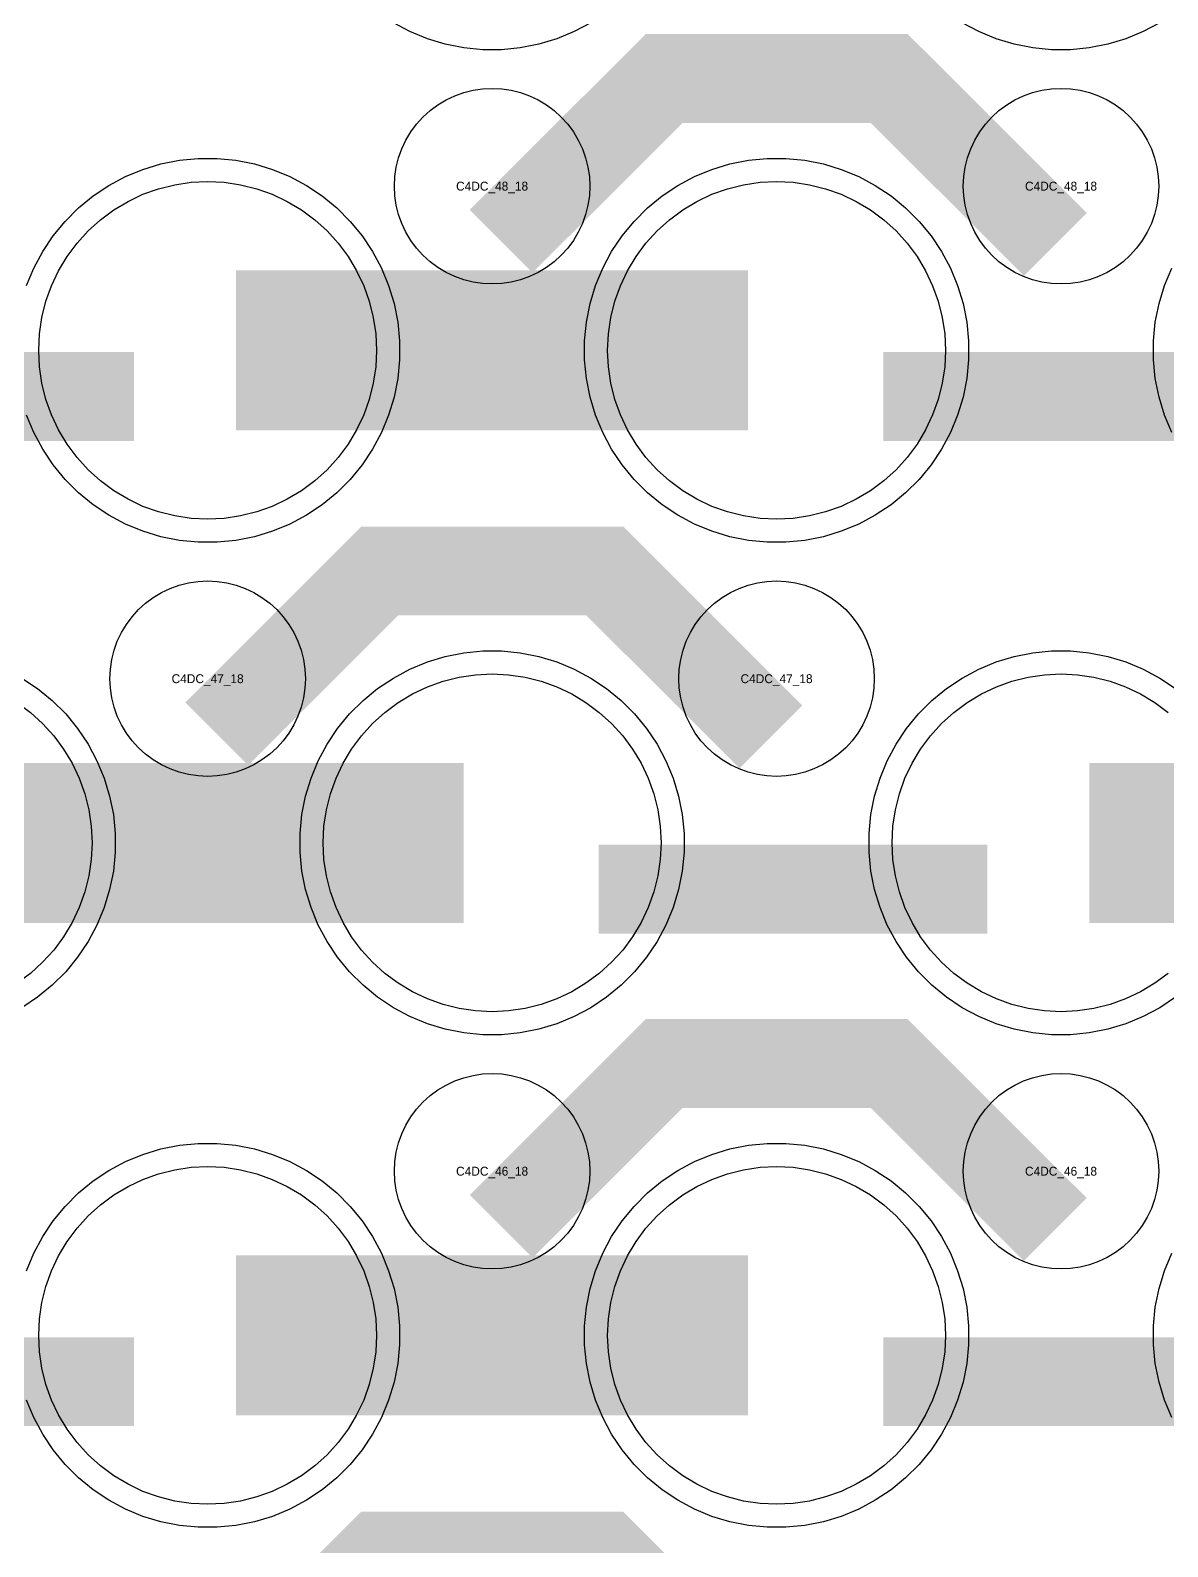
# Model space of a CAD drawing. Extents: x -11880 to 11880, y -14992 to 14992.
# Drawn here: x -6289.9 to -5970, y -8525.1 to -8098.5 of the extents above; entities that cross this region are included whole.
import ezdxf
from ezdxf.enums import TextEntityAlignment as Align

# ---------------------------------------------------------------- set-up
doc = ezdxf.new("R2010")
doc.units = 0
doc.header["$MEASUREMENT"] = 0
for name, color, linetype in [('GDS_775_DT_237', 138, 'CONTINUOUS'), ('RDL1_FS', 34, 'CONTINUOUS'), ('RDL_BS', 160, 'CONTINUOUS')]:
    doc.layers.add(name, color=color, linetype=linetype)

msp = doc.modelspace()

# ---------------------------------------------------------------- linework, layer by layer
at = {"layer": 'RDL1_FS', "color": 240, "true_color": 0xed1f24}
for points in [[(-6240, -8235.999), (-6244.657, -8235.77), (-6249.268, -8235.086), (-6253.791, -8233.954), (-6258.181, -8232.382), (-6262.395, -8230.39), (-6266.395, -8227.992), (-6270.14, -8225.214), (-6273.594, -8222.084), (-6276.724, -8218.63), (-6279.502, -8214.885), (-6281.9, -8210.885), (-6283.892, -8206.671), (-6285.464, -8202.281), (-6286.596, -8197.758), (-6287.28, -8193.147), (-6287.509, -8188.49), (-6287.28, -8183.833), (-6286.596, -8179.222), (-6285.464, -8174.699), (-6283.892, -8170.309), (-6281.9, -8166.095), (-6279.502, -8162.095), (-6276.724, -8158.35), (-6273.594, -8154.896), (-6270.14, -8151.766), (-6266.395, -8148.988), (-6262.395, -8146.59), (-6258.181, -8144.598), (-6253.791, -8143.026), (-6249.268, -8141.894), (-6244.657, -8141.21), (-6240, -8140.981), (-6235.343, -8141.21), (-6230.732, -8141.894), (-6226.209, -8143.026), (-6221.819, -8144.598), (-6217.605, -8146.59), (-6213.605, -8148.988), (-6209.86, -8151.766), (-6206.406, -8154.896), (-6203.276, -8158.35), (-6200.498, -8162.095), (-6198.1, -8166.095), (-6196.108, -8170.309), (-6194.536, -8174.699), (-6193.404, -8179.222), (-6192.72, -8183.833), (-6192.491, -8188.49), (-6192.72, -8193.147), (-6193.404, -8197.758), (-6194.536, -8202.281), (-6196.108, -8206.671), (-6198.1, -8210.885), (-6200.498, -8214.885), (-6203.276, -8218.63), (-6206.406, -8222.084), (-6209.86, -8225.214), (-6213.605, -8227.992), (-6217.605, -8230.39), (-6221.819, -8232.382), (-6226.209, -8233.954), (-6230.732, -8235.086), (-6235.343, -8235.77)], [(-6080, -8235.999), (-6084.657, -8235.77), (-6089.268, -8235.086), (-6093.791, -8233.954), (-6098.181, -8232.382), (-6102.395, -8230.39), (-6106.395, -8227.992), (-6110.14, -8225.214), (-6113.594, -8222.084), (-6116.724, -8218.63), (-6119.502, -8214.885), (-6121.9, -8210.885), (-6123.892, -8206.671), (-6125.464, -8202.281), (-6126.596, -8197.758), (-6127.28, -8193.147), (-6127.509, -8188.49), (-6127.28, -8183.833), (-6126.596, -8179.222), (-6125.464, -8174.699), (-6123.892, -8170.309), (-6121.9, -8166.095), (-6119.502, -8162.095), (-6116.724, -8158.35), (-6113.594, -8154.896), (-6110.14, -8151.766), (-6106.395, -8148.988), (-6102.395, -8146.59), (-6098.181, -8144.598), (-6093.791, -8143.026), (-6089.268, -8141.894), (-6084.657, -8141.21), (-6080, -8140.981), (-6075.343, -8141.21), (-6070.732, -8141.894), (-6066.209, -8143.026), (-6061.819, -8144.598), (-6057.605, -8146.59), (-6053.605, -8148.988), (-6049.86, -8151.766), (-6046.406, -8154.896), (-6043.276, -8158.35), (-6040.498, -8162.095), (-6038.1, -8166.095), (-6036.108, -8170.309), (-6034.536, -8174.699), (-6033.404, -8179.222), (-6032.72, -8183.833), (-6032.491, -8188.49), (-6032.72, -8193.147), (-6033.404, -8197.758), (-6034.536, -8202.281), (-6036.108, -8206.671), (-6038.1, -8210.885), (-6040.498, -8214.885), (-6043.276, -8218.63), (-6046.406, -8222.084), (-6049.86, -8225.214), (-6053.605, -8227.992), (-6057.605, -8230.39), (-6061.819, -8232.382), (-6066.209, -8233.954), (-6070.732, -8235.086), (-6075.343, -8235.77)], [(-6160, -8374.564), (-6164.657, -8374.335), (-6169.268, -8373.651), (-6173.791, -8372.519), (-6178.181, -8370.947), (-6182.395, -8368.955), (-6186.395, -8366.557), (-6190.14, -8363.779), (-6193.594, -8360.649), (-6196.724, -8357.195), (-6199.502, -8353.45), (-6201.9, -8349.45), (-6203.892, -8345.236), (-6205.464, -8340.846), (-6206.596, -8336.323), (-6207.28, -8331.712), (-6207.509, -8327.055), (-6207.28, -8322.398), (-6206.596, -8317.787), (-6205.464, -8313.264), (-6203.892, -8308.874), (-6201.9, -8304.66), (-6199.502, -8300.66), (-6196.724, -8296.915), (-6193.594, -8293.461), (-6190.14, -8290.331), (-6186.395, -8287.553), (-6182.395, -8285.155), (-6178.181, -8283.163), (-6173.791, -8281.591), (-6169.268, -8280.459), (-6164.657, -8279.775), (-6160, -8279.546), (-6155.343, -8279.775), (-6150.732, -8280.459), (-6146.209, -8281.591), (-6141.819, -8283.163), (-6137.605, -8285.155), (-6133.605, -8287.553), (-6129.86, -8290.331), (-6126.406, -8293.461), (-6123.276, -8296.915), (-6120.498, -8300.66), (-6118.1, -8304.66), (-6116.108, -8308.874), (-6114.536, -8313.264), (-6113.404, -8317.787), (-6112.72, -8322.398), (-6112.491, -8327.055), (-6112.72, -8331.712), (-6113.404, -8336.323), (-6114.536, -8340.846), (-6116.108, -8345.236), (-6118.1, -8349.45), (-6120.498, -8353.45), (-6123.276, -8357.195), (-6126.406, -8360.649), (-6129.86, -8363.779), (-6133.605, -8366.557), (-6137.605, -8368.955), (-6141.819, -8370.947), (-6146.209, -8372.519), (-6150.732, -8373.651), (-6155.343, -8374.335)]]:
    msp.add_lwpolyline(points, close=True, dxfattribs=at)
for points in [[(-6231.998, -8188.49, 45, 45, 0), (-6159.998, -8188.49, 45, 45, 0)], [(-6159.998, -8188.49, 45, 45, 0), (-6087.998, -8188.49, 45, 45, 0)], [(-6311.998, -8327.055, 45, 45, 0), (-6239.998, -8327.055, 45, 45, 0)], [(-6239.998, -8327.055, 45, 45, 0), (-6167.998, -8327.055, 45, 45, 0)], [(-5991.998, -8327.055, 45, 45, 0), (-5919.998, -8327.055, 45, 45, 0)]]:
    msp.add_lwpolyline(points, format="xyseb", dxfattribs=at)
for points in [[(-5969.86, -8363.779), (-5973.605, -8366.557), (-5977.605, -8368.955), (-5981.819, -8370.947), (-5986.209, -8372.519), (-5990.732, -8373.651), (-5995.343, -8374.335), (-6000, -8374.564), (-6004.657, -8374.335), (-6009.268, -8373.651), (-6013.791, -8372.519), (-6018.181, -8370.947), (-6022.395, -8368.955), (-6026.395, -8366.557), (-6030.14, -8363.779), (-6033.594, -8360.649), (-6036.724, -8357.195), (-6039.502, -8353.45), (-6041.9, -8349.45), (-6043.892, -8345.236), (-6045.464, -8340.846), (-6046.596, -8336.323), (-6047.28, -8331.712), (-6047.509, -8327.055), (-6047.28, -8322.398), (-6046.596, -8317.787), (-6045.464, -8313.264), (-6043.892, -8308.874), (-6041.9, -8304.66), (-6039.502, -8300.66), (-6036.724, -8296.915), (-6033.594, -8293.461), (-6030.14, -8290.331), (-6026.395, -8287.553), (-6022.395, -8285.155), (-6018.181, -8283.163), (-6013.791, -8281.591), (-6009.268, -8280.459), (-6004.657, -8279.775), (-6000, -8279.546), (-5995.343, -8279.775), (-5990.732, -8280.459), (-5986.209, -8281.591), (-5981.819, -8283.163), (-5977.605, -8285.155), (-5973.605, -8287.553), (-5969.86, -8290.331)], [(-6293.605, -8287.553), (-6289.86, -8290.331), (-6286.406, -8293.461), (-6283.276, -8296.915), (-6280.498, -8300.66), (-6278.1, -8304.66), (-6276.108, -8308.874), (-6274.536, -8313.264), (-6273.404, -8317.787), (-6272.72, -8322.398), (-6272.491, -8327.055), (-6272.72, -8331.712), (-6273.404, -8336.323), (-6274.536, -8340.846), (-6276.108, -8345.236), (-6278.1, -8349.45), (-6280.498, -8353.45), (-6283.276, -8357.195), (-6286.406, -8360.649), (-6289.86, -8363.779), (-6293.605, -8366.557)]]:
    msp.add_lwpolyline(points, dxfattribs=at)
at = {"layer": 'RDL1_FS'}
for points in [[(-6240, -8513.124), (-6244.657, -8512.895), (-6249.268, -8512.211), (-6253.791, -8511.079), (-6258.181, -8509.507), (-6262.395, -8507.515), (-6266.395, -8505.117), (-6270.14, -8502.339), (-6273.594, -8499.209), (-6276.724, -8495.755), (-6279.502, -8492.01), (-6281.9, -8488.01), (-6283.892, -8483.796), (-6285.464, -8479.406), (-6286.596, -8474.883), (-6287.28, -8470.272), (-6287.509, -8465.615), (-6287.28, -8460.958), (-6286.596, -8456.347), (-6285.464, -8451.824), (-6283.892, -8447.434), (-6281.9, -8443.22), (-6279.502, -8439.22), (-6276.724, -8435.475), (-6273.594, -8432.021), (-6270.14, -8428.891), (-6266.395, -8426.113), (-6262.395, -8423.715), (-6258.181, -8421.723), (-6253.791, -8420.151), (-6249.268, -8419.019), (-6244.657, -8418.335), (-6240, -8418.106), (-6235.343, -8418.335), (-6230.732, -8419.019), (-6226.209, -8420.151), (-6221.819, -8421.723), (-6217.605, -8423.715), (-6213.605, -8426.113), (-6209.86, -8428.891), (-6206.406, -8432.021), (-6203.276, -8435.475), (-6200.498, -8439.22), (-6198.1, -8443.22), (-6196.108, -8447.434), (-6194.536, -8451.824), (-6193.404, -8456.347), (-6192.72, -8460.958), (-6192.491, -8465.615), (-6192.72, -8470.272), (-6193.404, -8474.883), (-6194.536, -8479.406), (-6196.108, -8483.796), (-6198.1, -8488.01), (-6200.498, -8492.01), (-6203.276, -8495.755), (-6206.406, -8499.209), (-6209.86, -8502.339), (-6213.605, -8505.117), (-6217.605, -8507.515), (-6221.819, -8509.507), (-6226.209, -8511.079), (-6230.732, -8512.211), (-6235.343, -8512.895)], [(-6080, -8513.124), (-6084.657, -8512.895), (-6089.268, -8512.211), (-6093.791, -8511.079), (-6098.181, -8509.507), (-6102.395, -8507.515), (-6106.395, -8505.117), (-6110.14, -8502.339), (-6113.594, -8499.209), (-6116.724, -8495.755), (-6119.502, -8492.01), (-6121.9, -8488.01), (-6123.892, -8483.796), (-6125.464, -8479.406), (-6126.596, -8474.883), (-6127.28, -8470.272), (-6127.509, -8465.615), (-6127.28, -8460.958), (-6126.596, -8456.347), (-6125.464, -8451.824), (-6123.892, -8447.434), (-6121.9, -8443.22), (-6119.502, -8439.22), (-6116.724, -8435.475), (-6113.594, -8432.021), (-6110.14, -8428.891), (-6106.395, -8426.113), (-6102.395, -8423.715), (-6098.181, -8421.723), (-6093.791, -8420.151), (-6089.268, -8419.019), (-6084.657, -8418.335), (-6080, -8418.106), (-6075.343, -8418.335), (-6070.732, -8419.019), (-6066.209, -8420.151), (-6061.819, -8421.723), (-6057.605, -8423.715), (-6053.605, -8426.113), (-6049.86, -8428.891), (-6046.406, -8432.021), (-6043.276, -8435.475), (-6040.498, -8439.22), (-6038.1, -8443.22), (-6036.108, -8447.434), (-6034.536, -8451.824), (-6033.404, -8456.347), (-6032.72, -8460.958), (-6032.491, -8465.615), (-6032.72, -8470.272), (-6033.404, -8474.883), (-6034.536, -8479.406), (-6036.108, -8483.796), (-6038.1, -8488.01), (-6040.498, -8492.01), (-6043.276, -8495.755), (-6046.406, -8499.209), (-6049.86, -8502.339), (-6053.605, -8505.117), (-6057.605, -8507.515), (-6061.819, -8509.507), (-6066.209, -8511.079), (-6070.732, -8512.211), (-6075.343, -8512.895)]]:
    msp.add_lwpolyline(points, close=True, dxfattribs=at)
for points in [[(-6231.998, -8465.615, 45, 45, 0), (-6159.998, -8465.615, 45, 45, 0)], [(-6159.998, -8465.615, 45, 45, 0), (-6087.998, -8465.615, 45, 45, 0)]]:
    msp.add_lwpolyline(points, format="xyseb", dxfattribs=at)
at = {"layer": 'RDL_BS'}
for points in [[(-6132.223, -8096.308), (-6136.885, -8098.8), (-6141.795, -8100.831), (-6146.835, -8102.362), (-6152.062, -8103.408), (-6157.356, -8103.925), (-6162.644, -8103.925), (-6167.938, -8103.408), (-6173.165, -8102.362), (-6178.205, -8100.831), (-6183.115, -8098.8), (-6187.777, -8096.308)], [(-5972.223, -8096.308), (-5976.885, -8098.8), (-5981.795, -8100.831), (-5986.835, -8102.362), (-5992.062, -8103.408), (-5997.356, -8103.925), (-6002.644, -8103.925), (-6007.938, -8103.408), (-6013.165, -8102.362), (-6018.205, -8100.831), (-6023.115, -8098.8), (-6027.777, -8096.308)], [(-6290.906, -8447.41), (-6288.875, -8442.5), (-6286.383, -8437.838), (-6283.436, -8433.424), (-6280.074, -8429.323), (-6276.292, -8425.541), (-6272.191, -8422.179), (-6267.777, -8419.232), (-6263.115, -8416.74), (-6258.205, -8414.709), (-6253.165, -8413.178), (-6247.938, -8412.132), (-6242.644, -8411.615), (-6237.356, -8411.615), (-6232.062, -8412.132), (-6226.835, -8413.178), (-6221.795, -8414.709), (-6216.885, -8416.74), (-6212.223, -8419.232), (-6207.809, -8422.179), (-6203.708, -8425.541), (-6199.926, -8429.323), (-6196.564, -8433.424), (-6193.617, -8437.838), (-6191.125, -8442.5), (-6189.094, -8447.41), (-6187.563, -8452.45), (-6186.517, -8457.677), (-6186, -8462.971), (-6186, -8468.259), (-6186.517, -8473.553), (-6187.563, -8478.78), (-6189.094, -8483.82), (-6191.125, -8488.73), (-6193.617, -8493.392), (-6196.564, -8497.806), (-6199.926, -8501.907), (-6203.708, -8505.689), (-6207.809, -8509.051), (-6212.223, -8511.998), (-6216.885, -8514.49), (-6221.795, -8516.521), (-6226.835, -8518.052), (-6232.062, -8519.098), (-6237.356, -8519.615), (-6242.644, -8519.615), (-6247.938, -8519.098), (-6253.165, -8518.052), (-6258.205, -8516.521), (-6263.115, -8514.49), (-6267.777, -8511.998), (-6272.191, -8509.051), (-6276.292, -8505.689), (-6280.074, -8501.907), (-6283.436, -8497.806), (-6286.383, -8493.392), (-6288.875, -8488.73), (-6290.906, -8483.82)], [(-5968.875, -8488.73), (-5970.906, -8483.82), (-5972.437, -8478.78), (-5973.483, -8473.553), (-5974, -8468.259), (-5974, -8462.971), (-5973.483, -8457.677), (-5972.437, -8452.45), (-5970.906, -8447.41), (-5968.875, -8442.5)]]:
    msp.add_lwpolyline(points, dxfattribs=at)
for points in [[(-6157.438, -8157.804, 25, 25, 0), (-6111.623, -8111.989, 25, 25, 0), (-6078.07, -8111.989, 25, 25, 0)], [(-6001.599, -8158.703, 25, 25, 0), (-6048.313, -8111.989, 25, 25, 0), (-6078.071, -8111.989, 25, 25, 0)], [(-6237.438, -8296.369, 25, 25, 0), (-6191.623, -8250.554, 25, 25, 0), (-6158.07, -8250.554, 25, 25, 0)], [(-6081.599, -8297.268, 25, 25, 0), (-6128.313, -8250.554, 25, 25, 0), (-6158.071, -8250.554, 25, 25, 0)], [(-6157.438, -8434.929, 25, 25, 0), (-6111.623, -8389.114, 25, 25, 0), (-6078.07, -8389.114, 25, 25, 0)], [(-6001.599, -8435.828, 25, 25, 0), (-6048.313, -8389.114, 25, 25, 0), (-6078.071, -8389.114, 25, 25, 0)], [(-6369.984, -8478.628, 25, 25, 0), (-6260.719, -8478.628, 25, 25, 0)], [(-6049.984, -8478.628, 25, 25, 0), (-5940.719, -8478.628, 25, 25, 0)], [(-6237.438, -8573.494, 25, 25, 0), (-6191.623, -8527.679, 25, 25, 0), (-6158.07, -8527.679, 25, 25, 0)], [(-6081.599, -8574.393, 25, 25, 0), (-6128.313, -8527.679, 25, 25, 0), (-6158.071, -8527.679, 25, 25, 0)]]:
    msp.add_lwpolyline(points, format="xyseb", dxfattribs=at)
for points in [[(-6160, -8169.796), (-6162.693, -8169.664), (-6165.365, -8169.268), (-6167.984, -8168.611), (-6170.519, -8167.704), (-6172.956, -8166.552), (-6175.28, -8165.159), (-6177.443, -8163.556), (-6179.442, -8161.744), (-6181.254, -8159.745), (-6182.857, -8157.582), (-6184.25, -8155.258), (-6185.402, -8152.821), (-6186.309, -8150.286), (-6186.966, -8147.667), (-6187.362, -8144.995), (-6187.494, -8142.302), (-6187.362, -8139.609), (-6186.966, -8136.937), (-6186.309, -8134.318), (-6185.402, -8131.783), (-6184.25, -8129.346), (-6182.857, -8127.022), (-6181.254, -8124.859), (-6179.442, -8122.86), (-6177.443, -8121.048), (-6175.28, -8119.445), (-6172.956, -8118.052), (-6170.519, -8116.9), (-6167.984, -8115.993), (-6165.365, -8115.336), (-6162.693, -8114.94), (-6160, -8114.808), (-6157.307, -8114.94), (-6154.635, -8115.336), (-6152.016, -8115.993), (-6149.481, -8116.9), (-6147.044, -8118.052), (-6144.72, -8119.445), (-6142.557, -8121.048), (-6140.558, -8122.86), (-6138.746, -8124.859), (-6137.143, -8127.022), (-6135.75, -8129.346), (-6134.598, -8131.783), (-6133.691, -8134.318), (-6133.034, -8136.937), (-6132.638, -8139.609), (-6132.506, -8142.302), (-6132.638, -8144.995), (-6133.034, -8147.667), (-6133.691, -8150.286), (-6134.598, -8152.821), (-6135.75, -8155.258), (-6137.143, -8157.582), (-6138.746, -8159.745), (-6140.558, -8161.744), (-6142.557, -8163.556), (-6144.72, -8165.159), (-6147.044, -8166.552), (-6149.481, -8167.704), (-6152.016, -8168.611), (-6154.635, -8169.268), (-6157.307, -8169.664)], [(-6000, -8169.796), (-6002.693, -8169.664), (-6005.365, -8169.268), (-6007.984, -8168.611), (-6010.519, -8167.704), (-6012.956, -8166.552), (-6015.28, -8165.159), (-6017.443, -8163.556), (-6019.442, -8161.744), (-6021.254, -8159.745), (-6022.857, -8157.582), (-6024.25, -8155.258), (-6025.402, -8152.821), (-6026.309, -8150.286), (-6026.966, -8147.667), (-6027.362, -8144.995), (-6027.494, -8142.302), (-6027.362, -8139.609), (-6026.966, -8136.937), (-6026.309, -8134.318), (-6025.402, -8131.783), (-6024.25, -8129.346), (-6022.857, -8127.022), (-6021.254, -8124.859), (-6019.442, -8122.86), (-6017.443, -8121.048), (-6015.28, -8119.445), (-6012.956, -8118.052), (-6010.519, -8116.9), (-6007.984, -8115.993), (-6005.365, -8115.336), (-6002.693, -8114.94), (-6000, -8114.808), (-5997.307, -8114.94), (-5994.635, -8115.336), (-5992.016, -8115.993), (-5989.481, -8116.9), (-5987.044, -8118.052), (-5984.72, -8119.445), (-5982.557, -8121.048), (-5980.558, -8122.86), (-5978.746, -8124.859), (-5977.143, -8127.022), (-5975.75, -8129.346), (-5974.598, -8131.783), (-5973.691, -8134.318), (-5973.034, -8136.937), (-5972.638, -8139.609), (-5972.506, -8142.302), (-5972.638, -8144.995), (-5973.034, -8147.667), (-5973.691, -8150.286), (-5974.598, -8152.821), (-5975.75, -8155.258), (-5977.143, -8157.582), (-5978.746, -8159.745), (-5980.558, -8161.744), (-5982.557, -8163.556), (-5984.72, -8165.159), (-5987.044, -8166.552), (-5989.481, -8167.704), (-5992.016, -8168.611), (-5994.635, -8169.268), (-5997.307, -8169.664)], [(-6240, -8308.361), (-6242.693, -8308.229), (-6245.365, -8307.833), (-6247.984, -8307.176), (-6250.519, -8306.269), (-6252.956, -8305.117), (-6255.28, -8303.724), (-6257.443, -8302.121), (-6259.442, -8300.309), (-6261.254, -8298.31), (-6262.857, -8296.147), (-6264.25, -8293.823), (-6265.402, -8291.386), (-6266.309, -8288.851), (-6266.966, -8286.232), (-6267.362, -8283.56), (-6267.494, -8280.867), (-6267.362, -8278.174), (-6266.966, -8275.502), (-6266.309, -8272.883), (-6265.402, -8270.348), (-6264.25, -8267.911), (-6262.857, -8265.587), (-6261.254, -8263.424), (-6259.442, -8261.425), (-6257.443, -8259.613), (-6255.28, -8258.01), (-6252.956, -8256.617), (-6250.519, -8255.465), (-6247.984, -8254.558), (-6245.365, -8253.901), (-6242.693, -8253.505), (-6240, -8253.373), (-6237.307, -8253.505), (-6234.635, -8253.901), (-6232.016, -8254.558), (-6229.481, -8255.465), (-6227.044, -8256.617), (-6224.72, -8258.01), (-6222.557, -8259.613), (-6220.558, -8261.425), (-6218.746, -8263.424), (-6217.143, -8265.587), (-6215.75, -8267.911), (-6214.598, -8270.348), (-6213.691, -8272.883), (-6213.034, -8275.502), (-6212.638, -8278.174), (-6212.506, -8280.867), (-6212.638, -8283.56), (-6213.034, -8286.232), (-6213.691, -8288.851), (-6214.598, -8291.386), (-6215.75, -8293.823), (-6217.143, -8296.147), (-6218.746, -8298.31), (-6220.558, -8300.309), (-6222.557, -8302.121), (-6224.72, -8303.724), (-6227.044, -8305.117), (-6229.481, -8306.269), (-6232.016, -8307.176), (-6234.635, -8307.833), (-6237.307, -8308.229)], [(-6080, -8308.361), (-6082.693, -8308.229), (-6085.365, -8307.833), (-6087.984, -8307.176), (-6090.519, -8306.269), (-6092.956, -8305.117), (-6095.28, -8303.724), (-6097.443, -8302.121), (-6099.442, -8300.309), (-6101.254, -8298.31), (-6102.857, -8296.147), (-6104.25, -8293.823), (-6105.402, -8291.386), (-6106.309, -8288.851), (-6106.966, -8286.232), (-6107.362, -8283.56), (-6107.494, -8280.867), (-6107.362, -8278.174), (-6106.966, -8275.502), (-6106.309, -8272.883), (-6105.402, -8270.348), (-6104.25, -8267.911), (-6102.857, -8265.587), (-6101.254, -8263.424), (-6099.442, -8261.425), (-6097.443, -8259.613), (-6095.28, -8258.01), (-6092.956, -8256.617), (-6090.519, -8255.465), (-6087.984, -8254.558), (-6085.365, -8253.901), (-6082.693, -8253.505), (-6080, -8253.373), (-6077.307, -8253.505), (-6074.635, -8253.901), (-6072.016, -8254.558), (-6069.481, -8255.465), (-6067.044, -8256.617), (-6064.72, -8258.01), (-6062.557, -8259.613), (-6060.558, -8261.425), (-6058.746, -8263.424), (-6057.143, -8265.587), (-6055.75, -8267.911), (-6054.598, -8270.348), (-6053.691, -8272.883), (-6053.034, -8275.502), (-6052.638, -8278.174), (-6052.506, -8280.867), (-6052.638, -8283.56), (-6053.034, -8286.232), (-6053.691, -8288.851), (-6054.598, -8291.386), (-6055.75, -8293.823), (-6057.143, -8296.147), (-6058.746, -8298.31), (-6060.558, -8300.309), (-6062.557, -8302.121), (-6064.72, -8303.724), (-6067.044, -8305.117), (-6069.481, -8306.269), (-6072.016, -8307.176), (-6074.635, -8307.833), (-6077.307, -8308.229)], [(-6160, -8446.921), (-6162.693, -8446.789), (-6165.365, -8446.393), (-6167.984, -8445.736), (-6170.519, -8444.829), (-6172.956, -8443.677), (-6175.28, -8442.284), (-6177.443, -8440.681), (-6179.442, -8438.869), (-6181.254, -8436.87), (-6182.857, -8434.707), (-6184.25, -8432.383), (-6185.402, -8429.946), (-6186.309, -8427.411), (-6186.966, -8424.792), (-6187.362, -8422.12), (-6187.494, -8419.427), (-6187.362, -8416.734), (-6186.966, -8414.062), (-6186.309, -8411.443), (-6185.402, -8408.908), (-6184.25, -8406.471), (-6182.857, -8404.147), (-6181.254, -8401.984), (-6179.442, -8399.985), (-6177.443, -8398.173), (-6175.28, -8396.57), (-6172.956, -8395.177), (-6170.519, -8394.025), (-6167.984, -8393.118), (-6165.365, -8392.461), (-6162.693, -8392.065), (-6160, -8391.933), (-6157.307, -8392.065), (-6154.635, -8392.461), (-6152.016, -8393.118), (-6149.481, -8394.025), (-6147.044, -8395.177), (-6144.72, -8396.57), (-6142.557, -8398.173), (-6140.558, -8399.985), (-6138.746, -8401.984), (-6137.143, -8404.147), (-6135.75, -8406.471), (-6134.598, -8408.908), (-6133.691, -8411.443), (-6133.034, -8414.062), (-6132.638, -8416.734), (-6132.506, -8419.427), (-6132.638, -8422.12), (-6133.034, -8424.792), (-6133.691, -8427.411), (-6134.598, -8429.946), (-6135.75, -8432.383), (-6137.143, -8434.707), (-6138.746, -8436.87), (-6140.558, -8438.869), (-6142.557, -8440.681), (-6144.72, -8442.284), (-6147.044, -8443.677), (-6149.481, -8444.829), (-6152.016, -8445.736), (-6154.635, -8446.393), (-6157.307, -8446.789)], [(-6000, -8446.921), (-6002.693, -8446.789), (-6005.365, -8446.393), (-6007.984, -8445.736), (-6010.519, -8444.829), (-6012.956, -8443.677), (-6015.28, -8442.284), (-6017.443, -8440.681), (-6019.442, -8438.869), (-6021.254, -8436.87), (-6022.857, -8434.707), (-6024.25, -8432.383), (-6025.402, -8429.946), (-6026.309, -8427.411), (-6026.966, -8424.792), (-6027.362, -8422.12), (-6027.494, -8419.427), (-6027.362, -8416.734), (-6026.966, -8414.062), (-6026.309, -8411.443), (-6025.402, -8408.908), (-6024.25, -8406.471), (-6022.857, -8404.147), (-6021.254, -8401.984), (-6019.442, -8399.985), (-6017.443, -8398.173), (-6015.28, -8396.57), (-6012.956, -8395.177), (-6010.519, -8394.025), (-6007.984, -8393.118), (-6005.365, -8392.461), (-6002.693, -8392.065), (-6000, -8391.933), (-5997.307, -8392.065), (-5994.635, -8392.461), (-5992.016, -8393.118), (-5989.481, -8394.025), (-5987.044, -8395.177), (-5984.72, -8396.57), (-5982.557, -8398.173), (-5980.558, -8399.985), (-5978.746, -8401.984), (-5977.143, -8404.147), (-5975.75, -8406.471), (-5974.598, -8408.908), (-5973.691, -8411.443), (-5973.034, -8414.062), (-5972.638, -8416.734), (-5972.506, -8419.427), (-5972.638, -8422.12), (-5973.034, -8424.792), (-5973.691, -8427.411), (-5974.598, -8429.946), (-5975.75, -8432.383), (-5977.143, -8434.707), (-5978.746, -8436.87), (-5980.558, -8438.869), (-5982.557, -8440.681), (-5984.72, -8442.284), (-5987.044, -8443.677), (-5989.481, -8444.829), (-5992.016, -8445.736), (-5994.635, -8446.393), (-5997.307, -8446.789)], [(-6082.644, -8519.615), (-6087.938, -8519.098), (-6093.165, -8518.052), (-6098.205, -8516.521), (-6103.115, -8514.49), (-6107.777, -8511.998), (-6112.191, -8509.051), (-6116.292, -8505.689), (-6120.074, -8501.907), (-6123.436, -8497.806), (-6126.383, -8493.392), (-6128.875, -8488.73), (-6130.906, -8483.82), (-6132.437, -8478.78), (-6133.483, -8473.553), (-6134, -8468.259), (-6134, -8462.971), (-6133.483, -8457.677), (-6132.437, -8452.45), (-6130.906, -8447.41), (-6128.875, -8442.5), (-6126.383, -8437.838), (-6123.436, -8433.424), (-6120.074, -8429.323), (-6116.292, -8425.541), (-6112.191, -8422.179), (-6107.777, -8419.232), (-6103.115, -8416.74), (-6098.205, -8414.709), (-6093.165, -8413.178), (-6087.938, -8412.132), (-6082.644, -8411.615), (-6077.356, -8411.615), (-6072.062, -8412.132), (-6066.835, -8413.178), (-6061.795, -8414.709), (-6056.885, -8416.74), (-6052.223, -8419.232), (-6047.809, -8422.179), (-6043.708, -8425.541), (-6039.926, -8429.323), (-6036.564, -8433.424), (-6033.617, -8437.838), (-6031.125, -8442.5), (-6029.094, -8447.41), (-6027.563, -8452.45), (-6026.517, -8457.677), (-6026, -8462.971), (-6026, -8468.259), (-6026.517, -8473.553), (-6027.563, -8478.78), (-6029.094, -8483.82), (-6031.125, -8488.73), (-6033.617, -8493.392), (-6036.564, -8497.806), (-6039.926, -8501.907), (-6043.708, -8505.689), (-6047.809, -8509.051), (-6052.223, -8511.998), (-6056.885, -8514.49), (-6061.795, -8516.521), (-6066.835, -8518.052), (-6072.062, -8519.098), (-6077.356, -8519.615)]]:
    msp.add_lwpolyline(points, close=True, dxfattribs=at)
at = {"layer": 'RDL_BS', "color": 240, "true_color": 0xed1f24}
for points in [[(-6290.906, -8170.285), (-6288.875, -8165.375), (-6286.383, -8160.713), (-6283.436, -8156.299), (-6280.074, -8152.198), (-6276.292, -8148.416), (-6272.191, -8145.054), (-6267.777, -8142.107), (-6263.115, -8139.615), (-6258.205, -8137.584), (-6253.165, -8136.053), (-6247.938, -8135.007), (-6242.644, -8134.49), (-6237.356, -8134.49), (-6232.062, -8135.007), (-6226.835, -8136.053), (-6221.795, -8137.584), (-6216.885, -8139.615), (-6212.223, -8142.107), (-6207.809, -8145.054), (-6203.708, -8148.416), (-6199.926, -8152.198), (-6196.564, -8156.299), (-6193.617, -8160.713), (-6191.125, -8165.375), (-6189.094, -8170.285), (-6187.563, -8175.325), (-6186.517, -8180.552), (-6186, -8185.846), (-6186, -8191.134), (-6186.517, -8196.428), (-6187.563, -8201.655), (-6189.094, -8206.695), (-6191.125, -8211.605), (-6193.617, -8216.267), (-6196.564, -8220.681), (-6199.926, -8224.782), (-6203.708, -8228.564), (-6207.809, -8231.926), (-6212.223, -8234.873), (-6216.885, -8237.365), (-6221.795, -8239.396), (-6226.835, -8240.927), (-6232.062, -8241.973), (-6237.356, -8242.49), (-6242.644, -8242.49), (-6247.938, -8241.973), (-6253.165, -8240.927), (-6258.205, -8239.396), (-6263.115, -8237.365), (-6267.777, -8234.873), (-6272.191, -8231.926), (-6276.292, -8228.564), (-6280.074, -8224.782), (-6283.436, -8220.681), (-6286.383, -8216.267), (-6288.875, -8211.605), (-6290.906, -8206.695)], [(-5968.875, -8211.605), (-5970.906, -8206.695), (-5972.437, -8201.655), (-5973.483, -8196.428), (-5974, -8191.134), (-5974, -8185.846), (-5973.483, -8180.552), (-5972.437, -8175.325), (-5970.906, -8170.285), (-5968.875, -8165.375)], [(-5967.809, -8370.491), (-5972.223, -8373.438), (-5976.885, -8375.93), (-5981.795, -8377.961), (-5986.835, -8379.492), (-5992.062, -8380.538), (-5997.356, -8381.055), (-6002.644, -8381.055), (-6007.938, -8380.538), (-6013.165, -8379.492), (-6018.205, -8377.961), (-6023.115, -8375.93), (-6027.777, -8373.438), (-6032.191, -8370.491), (-6036.292, -8367.129), (-6040.074, -8363.347), (-6043.436, -8359.246), (-6046.383, -8354.832), (-6048.875, -8350.17), (-6050.906, -8345.26), (-6052.437, -8340.22), (-6053.483, -8334.993), (-6054, -8329.699), (-6054, -8324.411), (-6053.483, -8319.117), (-6052.437, -8313.89), (-6050.906, -8308.85), (-6048.875, -8303.94), (-6046.383, -8299.278), (-6043.436, -8294.864), (-6040.074, -8290.763), (-6036.292, -8286.981), (-6032.191, -8283.619), (-6027.777, -8280.672), (-6023.115, -8278.18), (-6018.205, -8276.149), (-6013.165, -8274.618), (-6007.938, -8273.572), (-6002.644, -8273.055), (-5997.356, -8273.055), (-5992.062, -8273.572), (-5986.835, -8274.618), (-5981.795, -8276.149), (-5976.885, -8278.18), (-5972.223, -8280.672), (-5967.809, -8283.619)], [(-6292.223, -8280.672), (-6287.809, -8283.619), (-6283.708, -8286.981), (-6279.926, -8290.763), (-6276.564, -8294.864), (-6273.617, -8299.278), (-6271.125, -8303.94), (-6269.094, -8308.85), (-6267.563, -8313.89), (-6266.517, -8319.117), (-6266, -8324.411), (-6266, -8329.699), (-6266.517, -8334.993), (-6267.563, -8340.22), (-6269.094, -8345.26), (-6271.125, -8350.17), (-6273.617, -8354.832), (-6276.564, -8359.246), (-6279.926, -8363.347), (-6283.708, -8367.129), (-6287.809, -8370.491), (-6292.223, -8373.438)]]:
    msp.add_lwpolyline(points, dxfattribs=at)
for points in [[(-6082.644, -8242.49), (-6087.938, -8241.973), (-6093.165, -8240.927), (-6098.205, -8239.396), (-6103.115, -8237.365), (-6107.777, -8234.873), (-6112.191, -8231.926), (-6116.292, -8228.564), (-6120.074, -8224.782), (-6123.436, -8220.681), (-6126.383, -8216.267), (-6128.875, -8211.605), (-6130.906, -8206.695), (-6132.437, -8201.655), (-6133.483, -8196.428), (-6134, -8191.134), (-6134, -8185.846), (-6133.483, -8180.552), (-6132.437, -8175.325), (-6130.906, -8170.285), (-6128.875, -8165.375), (-6126.383, -8160.713), (-6123.436, -8156.299), (-6120.074, -8152.198), (-6116.292, -8148.416), (-6112.191, -8145.054), (-6107.777, -8142.107), (-6103.115, -8139.615), (-6098.205, -8137.584), (-6093.165, -8136.053), (-6087.938, -8135.007), (-6082.644, -8134.49), (-6077.356, -8134.49), (-6072.062, -8135.007), (-6066.835, -8136.053), (-6061.795, -8137.584), (-6056.885, -8139.615), (-6052.223, -8142.107), (-6047.809, -8145.054), (-6043.708, -8148.416), (-6039.926, -8152.198), (-6036.564, -8156.299), (-6033.617, -8160.713), (-6031.125, -8165.375), (-6029.094, -8170.285), (-6027.563, -8175.325), (-6026.517, -8180.552), (-6026, -8185.846), (-6026, -8191.134), (-6026.517, -8196.428), (-6027.563, -8201.655), (-6029.094, -8206.695), (-6031.125, -8211.605), (-6033.617, -8216.267), (-6036.564, -8220.681), (-6039.926, -8224.782), (-6043.708, -8228.564), (-6047.809, -8231.926), (-6052.223, -8234.873), (-6056.885, -8237.365), (-6061.795, -8239.396), (-6066.835, -8240.927), (-6072.062, -8241.973), (-6077.356, -8242.49)], [(-6162.644, -8381.055), (-6167.938, -8380.538), (-6173.165, -8379.492), (-6178.205, -8377.961), (-6183.115, -8375.93), (-6187.777, -8373.438), (-6192.191, -8370.491), (-6196.292, -8367.129), (-6200.074, -8363.347), (-6203.436, -8359.246), (-6206.383, -8354.832), (-6208.875, -8350.17), (-6210.906, -8345.26), (-6212.437, -8340.22), (-6213.483, -8334.993), (-6214, -8329.699), (-6214, -8324.411), (-6213.483, -8319.117), (-6212.437, -8313.89), (-6210.906, -8308.85), (-6208.875, -8303.94), (-6206.383, -8299.278), (-6203.436, -8294.864), (-6200.074, -8290.763), (-6196.292, -8286.981), (-6192.191, -8283.619), (-6187.777, -8280.672), (-6183.115, -8278.18), (-6178.205, -8276.149), (-6173.165, -8274.618), (-6167.938, -8273.572), (-6162.644, -8273.055), (-6157.356, -8273.055), (-6152.062, -8273.572), (-6146.835, -8274.618), (-6141.795, -8276.149), (-6136.885, -8278.18), (-6132.223, -8280.672), (-6127.809, -8283.619), (-6123.708, -8286.981), (-6119.926, -8290.763), (-6116.564, -8294.864), (-6113.617, -8299.278), (-6111.125, -8303.94), (-6109.094, -8308.85), (-6107.563, -8313.89), (-6106.517, -8319.117), (-6106, -8324.411), (-6106, -8329.699), (-6106.517, -8334.993), (-6107.563, -8340.22), (-6109.094, -8345.26), (-6111.125, -8350.17), (-6113.617, -8354.832), (-6116.564, -8359.246), (-6119.926, -8363.347), (-6123.708, -8367.129), (-6127.809, -8370.491), (-6132.223, -8373.438), (-6136.885, -8375.93), (-6141.795, -8377.961), (-6146.835, -8379.492), (-6152.062, -8380.538), (-6157.356, -8381.055)]]:
    msp.add_lwpolyline(points, close=True, dxfattribs=at)
for points in [[(-6369.984, -8201.503, 25, 25, 0), (-6260.719, -8201.503, 25, 25, 0)], [(-6049.984, -8201.503, 25, 25, 0), (-5940.719, -8201.503, 25, 25, 0)], [(-6129.984, -8340.068, 25, 25, 0), (-6020.719, -8340.068, 25, 25, 0)]]:
    msp.add_lwpolyline(points, format="xyseb", dxfattribs=at)

# ---------------------------------------------------------------- texts
at = {"layer": 'GDS_775_DT_237'}
for s, p in [('C4DC_48_18', (-6160, -8142.302)), ('C4DC_48_18', (-6160, -8142.302)), ('C4DC_48_18', (-6000, -8142.302)), ('C4DC_48_18', (-6000, -8142.302)), ('C4DC_47_18', (-6240, -8280.867)), ('C4DC_47_18', (-6240, -8280.867)), ('C4DC_47_18', (-6080, -8280.867)), ('C4DC_47_18', (-6080, -8280.867)), ('C4DC_46_18', (-6160, -8419.427)), ('C4DC_46_18', (-6160, -8419.427)), ('C4DC_46_18', (-6000, -8419.427)), ('C4DC_46_18', (-6000, -8419.427))]:
    msp.add_text(s, height=2.5, dxfattribs=at).set_placement(p, align=Align.MIDDLE_CENTER)

doc.saveas('drawing.dxf')
